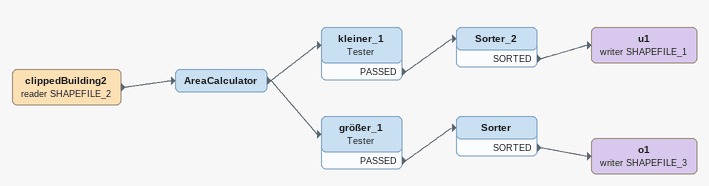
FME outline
clippedBuilding2 (reader SHAPEFILE_2)
    -> AreaCalculator
AreaCalculator
    -> kleiner_1
    -> größer_1
kleiner_1: Tester
    PASSED -> Sorter_2
Sorter_2
    SORTED -> u1 (writer SHAPEFILE_1)
u1 (writer SHAPEFILE_1)
größer_1: Tester
    PASSED -> Sorter
Sorter
    SORTED -> o1 (writer SHAPEFILE_3)
o1 (writer SHAPEFILE_3)
